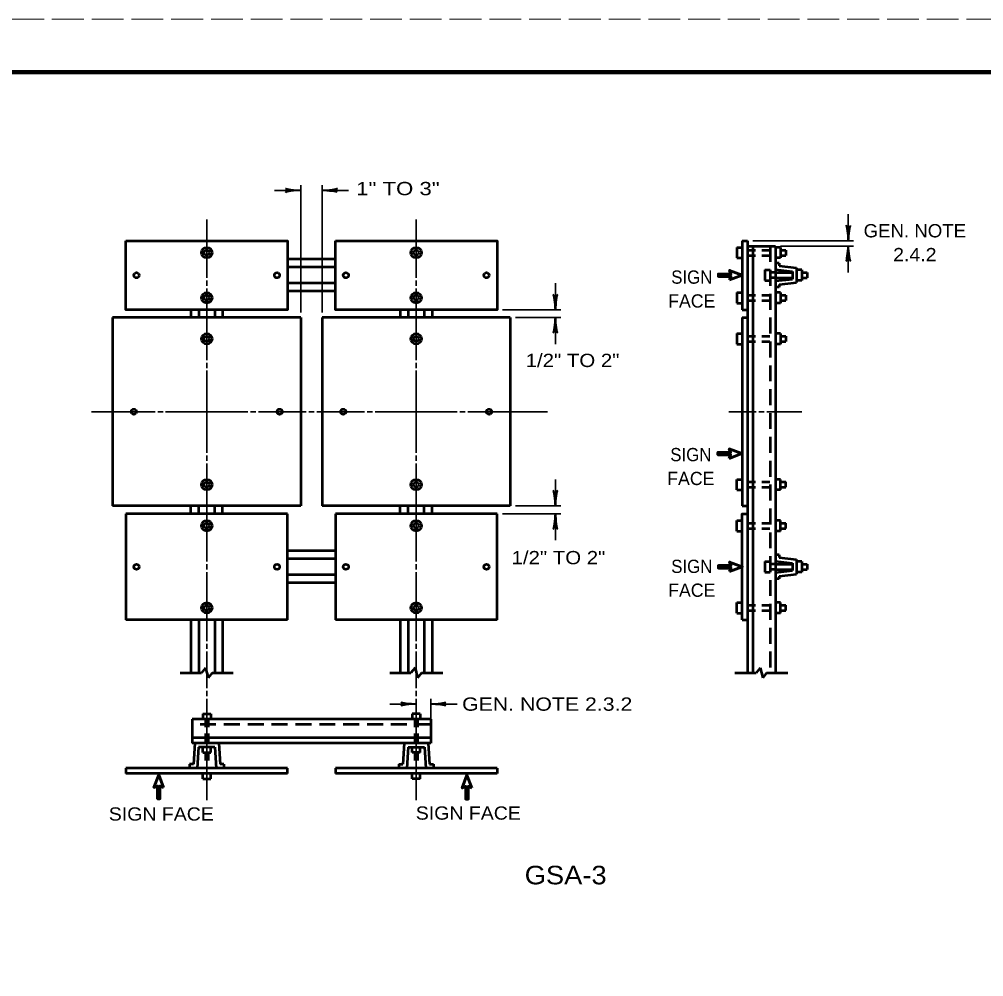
# Model space of a CAD drawing. Extents: x -45 to 635, y -382 to 59.
# Drawn here: x 286.5 to 468.4, y -122 to 58.5 of the extents above; entities that cross this region are included whole.
import ezdxf
from ezdxf.enums import TextEntityAlignment as Align

# ---------------------------------------------------------------- set-up
doc = ezdxf.new("R2010")
doc.units = 0
for name, pattern in [('LONG_DASHED', [7.5, 6, -1.5]), ('MEDIUM_DASHED', [4.5, 3, -1.5]), ('SHORT_DASHED', [2.7, 1.5, -1.2])]:
    doc.linetypes.add(name, pattern=pattern)
doc.layers.add('1', color=7, linetype='Continuous', lineweight=53)
doc.layers.add('61', color=7, linetype='Continuous', lineweight=35)

msp = doc.modelspace()

# ---------------------------------------------------------------- linework, layer by layer
at = {"layer": '1', "lineweight": 35}
for p, q in [((334.615, 26.265), (339.615, 26.265)), ((339.615, 3.265), (339.615, 27.265)), ((343.615, 3.265), (343.615, 27.265)), ((343.615, 26.265), (348.615, 26.265)), ((321.865, 20.765), (321.865, 9.765)), ((361.365, 20.765), (361.365, 9.765)), ((442.85, 16.765), (442.85, 21.765)), ((424.85, 16.765), (443.85, 16.765)), ((430.1, 15.765), (443.85, 15.765)), ((442.85, 10.765), (442.85, 15.765)), ((321.865, 9.265), (321.865, 8.265)), ((361.365, 9.265), (361.365, 8.265)), ((321.865, 7.765), (321.865, -5.735)), ((361.365, 7.765), (361.365, -5.735)), ((387.615, 3.765), (387.615, 8.765)), ((377.615, 3.765), (388.615, 3.765)), ((380.115, 2.265), (388.615, 2.265)), ((387.615, 2.265), (387.615, -2.735)), ((321.865, -6.235), (321.865, -7.235)), ((361.365, -6.235), (361.365, -7.235)), ((321.865, -7.735), (321.865, -23.235)), ((361.365, -7.735), (361.365, -23.235)), ((300.115, -15.485), (312.115, -15.485)), ((312.615, -15.485), (313.615, -15.485)), ((314.115, -15.485), (329.615, -15.485)), ((330.115, -15.485), (331.115, -15.485)), ((331.615, -15.485), (339.615, -15.485)), ((339.615, -15.485), (340.615, -15.485)), ((341.115, -15.485), (342.115, -15.485)), ((342.615, -15.485), (343.615, -15.485)), ((343.615, -15.485), (351.615, -15.485)), ((344.734, -15.485), (346.615, -15.485)), ((352.115, -15.485), (353.115, -15.485)), ((353.615, -15.485), (369.115, -15.485)), ((369.615, -15.485), (370.615, -15.485)), ((371.115, -15.485), (386.115, -15.485)), ((420.35, -15.485), (425.475, -15.485)), ((425.975, -15.485), (426.975, -15.485)), ((427.475, -15.485), (434.1, -15.485)), ((321.865, -23.735), (321.865, -24.735)), ((321.865, -25.235), (321.865, -43.735)), ((361.365, -23.735), (361.365, -24.735)), ((361.365, -25.235), (361.365, -43.735)), ((387.615, -33.235), (387.615, -28.235)), ((380.115, -33.235), (388.615, -33.235)), ((377.615, -34.735), (388.615, -34.735)), ((387.615, -34.735), (387.615, -39.735)), ((321.865, -44.235), (321.865, -45.235)), ((361.365, -44.235), (361.365, -45.235)), ((321.865, -45.735), (321.865, -58.735)), ((361.365, -45.735), (361.365, -58.735)), ((321.865, -59.235), (321.865, -60.235)), ((361.365, -59.235), (361.365, -60.235)), ((321.865, -60.735), (321.865, -64.735)), ((361.365, -60.735), (361.365, -67.61)), ((321.865, -64.735), (321.865, -67.61)), ((321.865, -68.11), (321.865, -69.11)), ((361.365, -68.11), (361.365, -69.11)), ((321.865, -69.61), (321.865, -72.485)), ((356.365, -70.61), (361.365, -70.61)), ((361.365, -69.61), (361.365, -72.485)), ((364.105, -73.485), (364.105, -69.61)), ((364.105, -70.61), (369.105, -70.61)), ((321.865, -72.485), (321.865, -88.735)), ((361.365, -72.485), (361.365, -88.735))]:
    msp.add_line(p, q, dxfattribs=at)
at = {"layer": '1'}
for p, q in [((422.85, 16.765), (422.85, 3.765)), ((422.85, 16.765), (423.85, 16.765)), ((421.85, 15.515), (421.85, 13.515)), ((421.85, 15.515), (422.85, 15.515)), ((423.85, 15.765), (429.1, 15.765)), ((424.85, 15.765), (424.85, -64.735)), ((429.1, 15.765), (429.1, -64.735)), ((430.1, 15.515), (429.1, 15.515)), ((430.1, 15.515), (430.1, 13.515)), ((430.1, 15.015), (431.1, 15.015)), ((431.1, 15.015), (431.1, 14.015)), ((346.115, 13.265), (337.115, 13.265)), ((421.85, 13.515), (422.85, 13.515)), ((430.1, 13.515), (429.1, 13.515)), ((430.1, 14.015), (431.1, 14.015)), ((346.115, 11.765), (337.115, 11.765)), ((427.1, 11.265), (427.1, 9.265)), ((427.1, 11.265), (428.1, 11.265)), ((429.85, 12.515), (429.1, 12.515)), ((429.1, 11.344), (432.35, 10.982)), ((429.85, 12.515), (429.85, 12.015)), ((429.85, 12.015), (433.1, 11.654)), ((432.35, 10.982), (432.35, 9.547)), ((433.1, 11.654), (433.1, 8.876)), ((434.1, 11.265), (433.1, 11.265)), ((434.1, 11.265), (434.1, 9.265)), ((427.1, 9.265), (428.1, 9.265)), ((429.1, 10.765), (432.35, 10.765)), ((429.1, 9.765), (432.35, 9.765)), ((429.1, 9.186), (432.35, 9.547)), ((434.1, 9.265), (433.1, 9.265)), ((434.1, 10.765), (435.1, 10.765)), ((434.1, 9.765), (435.1, 9.765)), ((435.1, 10.765), (435.1, 9.765)), ((346.115, 8.765), (337.115, 8.765)), ((429.85, 8.015), (429.1, 8.015)), ((429.85, 8.515), (433.1, 8.876)), ((429.85, 8.515), (429.85, 8.015)), ((346.115, 7.265), (337.115, 7.265)), ((421.85, 7.015), (421.85, 5.015)), ((421.85, 7.015), (422.85, 7.015)), ((430.1, 7.015), (429.1, 7.015)), ((430.1, 7.015), (430.1, 5.015)), ((430.1, 6.515), (431.1, 6.515)), ((430.1, 5.515), (431.1, 5.515)), ((431.1, 6.515), (431.1, 5.515)), ((318.865, 3.765), (318.865, 2.265)), ((320.365, 3.765), (320.365, 2.265)), ((323.365, 3.765), (323.365, 2.265)), ((324.865, 3.765), (324.865, 2.265)), ((358.365, 3.765), (358.365, 2.265)), ((359.865, 3.765), (359.865, 2.265)), ((362.865, 3.765), (362.865, 2.265)), ((364.365, 3.765), (364.365, 2.265)), ((421.85, 5.015), (422.85, 5.015)), ((422.85, 3.765), (423.85, 3.765)), ((430.1, 5.015), (429.1, 5.015)), ((339.615, 2.265), (304.115, 2.265)), ((304.115, 2.265), (304.115, -33.235)), ((339.615, 2.265), (339.615, -33.235)), ((379.115, 2.265), (343.615, 2.265)), ((343.615, 2.265), (343.615, -33.235)), ((379.115, 2.265), (379.115, -33.235)), ((422.85, 2.265), (422.85, -33.235)), ((422.85, 2.265), (423.85, 2.265)), ((421.85, -0.735), (421.85, -2.735)), ((421.85, -0.735), (422.85, -0.735)), ((430.1, -0.735), (429.1, -0.735)), ((430.1, -0.735), (430.1, -2.735)), ((430.1, -1.235), (431.1, -1.235)), ((431.1, -1.235), (431.1, -2.235)), ((421.85, -2.735), (422.85, -2.735)), ((430.1, -2.735), (429.1, -2.735)), ((430.1, -2.235), (431.1, -2.235)), ((421.85, -30.235), (421.85, -28.235)), ((421.85, -28.235), (422.85, -28.235)), ((430.1, -28.235), (429.1, -28.235)), ((430.1, -30.235), (430.1, -28.235)), ((430.1, -28.735), (431.1, -28.735)), ((431.1, -29.735), (431.1, -28.735)), ((421.85, -30.235), (422.85, -30.235)), ((430.1, -30.235), (429.1, -30.235)), ((430.1, -29.735), (431.1, -29.735)), ((339.615, -33.235), (304.115, -33.235)), ((318.865, -34.735), (318.865, -33.235)), ((320.365, -34.735), (320.365, -33.235)), ((323.365, -34.735), (323.365, -33.235)), ((324.865, -34.735), (324.865, -33.235)), ((379.115, -33.235), (343.615, -33.235)), ((358.365, -34.735), (358.365, -33.235)), ((359.865, -34.735), (359.865, -33.235)), ((362.865, -34.735), (362.865, -33.235)), ((364.365, -34.735), (364.365, -33.235)), ((422.85, -33.235), (423.85, -33.235)), ((337.115, -34.735), (306.615, -34.735)), ((306.615, -34.735), (306.615, -54.735)), ((337.115, -54.735), (337.115, -34.735)), ((376.615, -34.735), (346.115, -34.735)), ((346.115, -34.735), (346.115, -54.735)), ((376.615, -54.735), (376.615, -34.735)), ((421.85, -37.985), (421.85, -35.985)), ((421.85, -35.985), (422.85, -35.985)), ((430.1, -35.985), (429.1, -35.985)), ((430.1, -37.985), (430.1, -35.985)), ((421.85, -37.985), (422.85, -37.985)), ((430.1, -37.985), (429.1, -37.985)), ((430.1, -36.485), (431.1, -36.485)), ((430.1, -37.485), (431.1, -37.485)), ((431.1, -37.485), (431.1, -36.485)), ((346.115, -41.735), (337.115, -41.735)), ((346.115, -43.235), (337.115, -43.235)), ((429.85, -42.485), (429.1, -42.485)), ((429.85, -42.485), (429.85, -42.985)), ((429.85, -42.985), (433.1, -43.346)), ((433.1, -43.346), (433.1, -46.124)), ((427.1, -43.735), (427.1, -45.735)), ((427.1, -43.735), (428.1, -43.735)), ((429.1, -43.656), (432.35, -44.018)), ((429.1, -44.235), (432.35, -44.235)), ((429.1, -45.235), (432.35, -45.235)), ((429.1, -45.814), (432.35, -45.453)), ((432.35, -44.018), (432.35, -45.453)), ((434.1, -43.735), (433.1, -43.735)), ((434.1, -43.735), (434.1, -45.735)), ((434.1, -44.235), (435.1, -44.235)), ((434.1, -45.235), (435.1, -45.235)), ((435.1, -44.235), (435.1, -45.235)), ((346.115, -46.235), (337.115, -46.235)), ((427.1, -45.735), (428.1, -45.735)), ((429.85, -46.985), (429.1, -46.985)), ((429.85, -46.485), (433.1, -46.124)), ((429.85, -46.485), (429.85, -46.985)), ((434.1, -45.735), (433.1, -45.735)), ((346.115, -47.735), (337.115, -47.735)), ((421.85, -53.485), (421.85, -51.485)), ((421.85, -51.485), (422.85, -51.485)), ((430.1, -51.485), (429.1, -51.485)), ((430.1, -53.485), (430.1, -51.485)), ((430.1, -51.985), (431.1, -51.985)), ((431.1, -52.985), (431.1, -51.985)), ((421.85, -53.485), (422.85, -53.485)), ((430.1, -53.485), (429.1, -53.485)), ((430.1, -52.985), (431.1, -52.985)), ((337.115, -54.735), (306.615, -54.735)), ((318.865, -54.735), (318.865, -64.735)), ((320.365, -54.735), (320.365, -64.735)), ((323.365, -54.735), (323.365, -64.735)), ((324.865, -54.735), (324.865, -64.735)), ((376.615, -54.735), (346.115, -54.735)), ((358.365, -54.735), (358.365, -64.735)), ((359.865, -54.735), (359.865, -64.735)), ((362.865, -54.735), (362.865, -64.735)), ((364.365, -54.735), (364.365, -64.735)), ((422.85, -54.735), (423.85, -54.735)), ((316.865, -64.735), (320.865, -64.735)), ((321.644, -63.762), (320.865, -64.735)), ((321.644, -63.762), (322.119, -65.668)), ((322.865, -64.735), (322.119, -65.668)), ((322.865, -64.735), (326.865, -64.735)), ((356.365, -64.735), (360.365, -64.735)), ((361.144, -63.762), (360.365, -64.735)), ((361.144, -63.762), (361.619, -65.668)), ((362.365, -64.735), (361.619, -65.668)), ((362.365, -64.735), (366.365, -64.735)), ((421.459, -64.735), (425.459, -64.735)), ((426.237, -63.762), (425.459, -64.735)), ((426.237, -63.762), (426.713, -65.668)), ((427.459, -64.735), (426.713, -65.668)), ((427.459, -64.735), (431.459, -64.735)), ((321.115, -72.485), (322.615, -72.485)), ((321.115, -72.485), (321.115, -73.485)), ((322.615, -72.485), (322.615, -73.485)), ((362.115, -72.485), (360.615, -72.485)), ((360.615, -72.485), (360.615, -73.485)), ((362.115, -72.485), (362.115, -73.485)), ((364.105, -73.485), (319.125, -73.485)), ((319.125, -73.485), (319.125, -77.985)), ((364.105, -73.485), (364.105, -77.985)), ((364.105, -76.985), (319.125, -76.985)), ((364.105, -77.985), (319.125, -77.985)), ((319.615, -77.985), (319.365, -81.985)), ((324.115, -77.985), (324.365, -81.985)), ((359.115, -77.985), (358.865, -81.985)), ((363.615, -77.985), (363.865, -81.985)), ((320.32, -78.735), (320.069, -82.735)), ((323.41, -78.735), (320.32, -78.735)), ((321.115, -79.735), (321.115, -78.735)), ((321.115, -79.735), (322.615, -79.735)), ((322.615, -79.735), (322.615, -78.735)), ((323.41, -78.735), (323.66, -82.735)), ((359.82, -78.735), (359.57, -82.735)), ((359.82, -78.735), (362.91, -78.735)), ((360.615, -79.735), (360.615, -78.735)), ((362.115, -79.735), (360.615, -79.735)), ((362.115, -79.735), (362.115, -78.735)), ((362.91, -78.735), (363.16, -82.735)), ((337.115, -82.735), (306.615, -82.735)), ((306.615, -82.735), (306.615, -83.735)), ((319.365, -81.985), (318.615, -81.985)), ((318.615, -81.985), (318.615, -82.735)), ((325.115, -81.985), (324.365, -81.985)), ((325.115, -81.985), (325.115, -82.735)), ((337.115, -83.735), (337.115, -82.735)), ((376.615, -82.735), (346.115, -82.735)), ((346.115, -82.735), (346.115, -83.735)), ((358.115, -81.985), (358.865, -81.985)), ((358.115, -81.985), (358.115, -82.735)), ((363.865, -81.985), (364.615, -81.985)), ((364.615, -81.985), (364.615, -82.735)), ((376.615, -82.735), (376.615, -83.735)), ((337.115, -83.735), (306.615, -83.735)), ((321.115, -84.735), (321.115, -83.735)), ((321.115, -84.735), (322.615, -84.735)), ((322.615, -84.735), (322.615, -83.735)), ((376.615, -83.735), (346.115, -83.735)), ((360.615, -84.735), (360.615, -83.735)), ((362.115, -84.735), (360.615, -84.735)), ((362.115, -84.735), (362.115, -83.735))]:
    msp.add_line(p, q, dxfattribs=at)
at = {"layer": '1', "linetype": 'SHORT_DASHED'}
for p, q in [((423.85, 15.015), (429.1, 15.015)), ((423.85, 14.015), (429.1, 14.015)), ((429.1, 10.765), (428.1, 10.765)), ((429.1, 9.765), (428.1, 9.765)), ((423.85, 6.515), (429.1, 6.515)), ((423.85, 5.515), (429.1, 5.515)), ((423.85, -1.235), (429.1, -1.235)), ((423.85, -2.235), (429.1, -2.235)), ((423.85, -28.735), (429.1, -28.735)), ((423.85, -29.735), (429.1, -29.735)), ((423.85, -36.485), (429.1, -36.485)), ((423.85, -37.485), (429.1, -37.485)), ((429.1, -44.235), (428.1, -44.235)), ((429.1, -45.235), (428.1, -45.235)), ((423.85, -51.985), (429.1, -51.985)), ((423.85, -52.985), (429.1, -52.985)), ((321.615, -73.485), (321.615, -77.985)), ((322.115, -73.485), (322.115, -77.985)), ((361.115, -73.485), (361.115, -77.985)), ((361.615, -73.485), (361.615, -77.985)), ((321.615, -79.735), (321.615, -82.735)), ((322.115, -79.735), (322.115, -82.735)), ((361.115, -79.735), (361.115, -82.735)), ((361.615, -79.735), (361.615, -82.735))]:
    msp.add_line(p, q, dxfattribs=at)
at = {"layer": '1', "linetype": 'MEDIUM_DASHED'}
for p, q in [((428.1, 15.765), (428.1, -64.735)), ((364.105, -74.485), (319.125, -74.485))]:
    msp.add_line(p, q, dxfattribs=at)
at = {"layer": '1'}
for points in [[(306.615, 16.765), (337.115, 16.765), (337.115, 3.765), (306.615, 3.765)], [(346.115, 16.765), (376.615, 16.765), (376.615, 3.765), (346.115, 3.765)]]:
    msp.add_lwpolyline(points, close=True, dxfattribs=at)
for points in [[(423.85, 16.765), (423.85, 2.265), (423.85, -64.735)], [(422.85, -54.735), (422.85, -34.735), (423.85, -34.735)]]:
    msp.add_lwpolyline(points, dxfattribs=at)
at = {"layer": '1', "lineweight": 60}
for points in [[(420.465, 9.365), (422.85, 10.265), (420.465, 11.165), (420.735, 10.49), (418.35, 10.49), (418.35, 10.04), (420.735, 10.04)], [(420.397, -24.287), (422.782, -23.387), (420.397, -22.487), (420.667, -23.162), (418.282, -23.162), (418.282, -23.612), (420.667, -23.612)], [(420.465, -45.635), (422.85, -44.735), (420.465, -43.835), (420.735, -44.51), (418.35, -44.51), (418.35, -44.96), (420.735, -44.96)], [(313.711, -86.356), (312.811, -83.971), (311.911, -86.356), (312.586, -86.086), (312.586, -88.471), (313.036, -88.471), (313.036, -86.086)], [(371.844, -86.426), (370.944, -84.041), (370.044, -86.426), (370.719, -86.156), (370.719, -88.541), (371.169, -88.541), (371.169, -86.156)]]:
    msp.add_lwpolyline(points, close=True, dxfattribs=at)
at = {"layer": '1'}
for centre, radius in [((321.865, 14.515), 1), ((321.865, 14.515), 0.5), ((361.365, 14.515), 1), ((361.365, 14.515), 0.5), ((308.615, 10.265), 0.5), ((335.115, 10.265), 0.5), ((348.115, 10.265), 0.5), ((374.615, 10.265), 0.5), ((321.865, 6.015), 1), ((321.865, 6.015), 0.5), ((361.365, 6.015), 1), ((361.365, 6.015), 0.5), ((321.865, -1.735), 1), ((321.865, -1.735), 0.5), ((361.365, -1.735), 1), ((361.365, -1.735), 0.5), ((308.115, -15.485), 0.5), ((335.615, -15.485), 0.5), ((347.615, -15.485), 0.5), ((375.115, -15.485), 0.5), ((321.865, -29.235), 1), ((321.865, -29.235), 0.5), ((361.365, -29.235), 1), ((361.365, -29.235), 0.5), ((321.865, -36.985), 1), ((361.365, -36.985), 1), ((321.865, -36.985), 0.5), ((361.365, -36.985), 0.5), ((308.615, -44.735), 0.5), ((335.115, -44.735), 0.5), ((348.115, -44.735), 0.5), ((374.615, -44.735), 0.5), ((321.865, -52.485), 1), ((321.865, -52.485), 0.5), ((361.365, -52.485), 1), ((361.365, -52.485), 0.5)]:
    msp.add_circle(centre, radius, dxfattribs=at)
at = {"layer": '1', "lineweight": 40}
for centre, major_axis, ratio, start_param, end_param in [((338.524, 25.989), (1.786, 0.156), 0.122415, 0.8963533, 3.1415927), ((338.524, 25.989), (1.786, 0.156), 0.122415, 0.8963533, 3.1415927), ((338.494, 26.476), (1.756, -0.176), 0.07063, 3.1407148, 5.41811), ((338.494, 26.476), (1.756, -0.176), 0.07063, 3.1407148, 5.41811), ((344.735, 26.053), (-1.756, 0.176), 0.07063, 3.1407148, 5.41811), ((344.706, 26.541), (-1.786, -0.156), 0.122415, 0.8963533, 3.1415927), ((442.574, 17.856), (0.156, -1.786), 0.122415, 0.8963533, 3.1415927), ((442.574, 17.856), (0.156, -1.786), 0.122415, 0.8963533, 3.1415927), ((443.062, 17.885), (-0.176, -1.756), 0.07063, 3.1407148, 5.41811), ((443.062, 17.885), (-0.176, -1.756), 0.07063, 3.1407148, 5.41811), ((442.638, 14.644), (0.176, 1.756), 0.07063, 3.1407148, 5.41811), ((443.126, 14.674), (-0.156, 1.786), 0.122415, 0.8963533, 3.1415927), ((387.339, 4.856), (0.156, -1.786), 0.122415, 0.8963533, 3.1415927), ((387.339, 4.856), (0.156, -1.786), 0.122415, 0.8963533, 3.1415927), ((387.827, 4.885), (-0.176, -1.756), 0.07063, 3.1407148, 5.41811), ((387.827, 4.885), (-0.176, -1.756), 0.07063, 3.1407148, 5.41811), ((387.403, 1.144), (0.176, 1.756), 0.07063, 3.1407148, 5.41811), ((387.403, 1.144), (0.176, 1.756), 0.07063, 3.1407148, 5.41811), ((387.891, 1.174), (-0.156, 1.786), 0.122415, 0.8963533, 3.1415927), ((387.891, 1.174), (-0.156, 1.786), 0.122415, 0.8963533, 3.1415927), ((387.403, -32.115), (0.176, -1.756), 0.07063, 0.8650754, 3.1424706), ((387.403, -32.115), (0.176, -1.756), 0.07063, 0.8650754, 3.1424706), ((387.891, -32.144), (-0.156, -1.786), 0.122415, 3.1415927, 5.386832), ((387.891, -32.144), (-0.156, -1.786), 0.122415, 3.1415927, 5.386832), ((387.339, -35.826), (0.156, 1.786), 0.122415, 3.1415927, 5.386832), ((387.339, -35.826), (0.156, 1.786), 0.122415, 3.1415927, 5.386832), ((387.827, -35.856), (-0.176, 1.756), 0.07063, 0.8650754, 3.1424706), ((387.827, -35.856), (-0.176, 1.756), 0.07063, 0.8650754, 3.1424706), ((360.274, -70.886), (1.786, 0.156), 0.122415, 0.8963533, 3.1415927), ((360.244, -70.399), (1.756, -0.176), 0.07063, 3.1407148, 5.41811), ((365.225, -70.822), (-1.756, 0.176), 0.07063, 3.1407148, 5.41811), ((365.225, -70.822), (-1.756, 0.176), 0.07063, 3.1407148, 5.41811), ((365.196, -70.334), (-1.786, -0.156), 0.122415, 0.8963533, 3.1415927), ((365.196, -70.334), (-1.786, -0.156), 0.122415, 0.8963533, 3.1415927)]:
    msp.add_ellipse(centre, major_axis=major_axis, ratio=ratio, start_param=start_param, end_param=end_param, dxfattribs=at)
at = {"layer": '61', "linetype": 'LONG_DASHED', "lineweight": 13}
msp.add_line((-44.831, 58.54), (635.189, 58.54), dxfattribs=at)
at = {"layer": '61', "lineweight": 158}
msp.add_lwpolyline([(624.209, 48.54), (-14.831, 48.54), (-14.831, -371.48)], dxfattribs=at)

# ---------------------------------------------------------------- texts
at = {"layer": '1'}
for s, height, width, p in [('1" TO 3"', 2.5, 1.25, (357.918, 25.364)), ('GEN. NOTE', 2.5, 1.05, (455.41, 17.406)), ('2.4.2', 2.5, 1.1, (455.41, 12.906)), ('SIGN', 2.5, 0.95, (413.342, 8.661)), ('1/2" TO 2"', 2.5, 1.15, (390.853, -7.05)), ('SIGN', 2.5, 0.95, (413.165, -24.816)), ('1/2" TO 2"', 2.5, 1.15, (388.197, -44.248)), ('SIGN', 2.5, 0.95, (413.342, -45.895)), ('GEN. NOTE 2.3.2', 2.5, 1.2, (386.072, -71.88)), ('SIGN FACE', 2.5, 1.1, (313.296, -92.604)), ('SIGN FACE', 2.5, 1.1, (371.198, -92.427)), ('GSA-3', 3.5, 1.1, (389.554, -104.625))]:
    msp.add_text(s, height=height, dxfattribs=dict(at, width=width)).set_placement(p, align=Align.CENTER)
for p in [(413.342, 4.161), (413.164, -29.316), (413.342, -50.395)]:
    msp.add_text('FACE', height=2.5, dxfattribs=at).set_placement(p, align=Align.CENTER)

doc.saveas('drawing.dxf')
